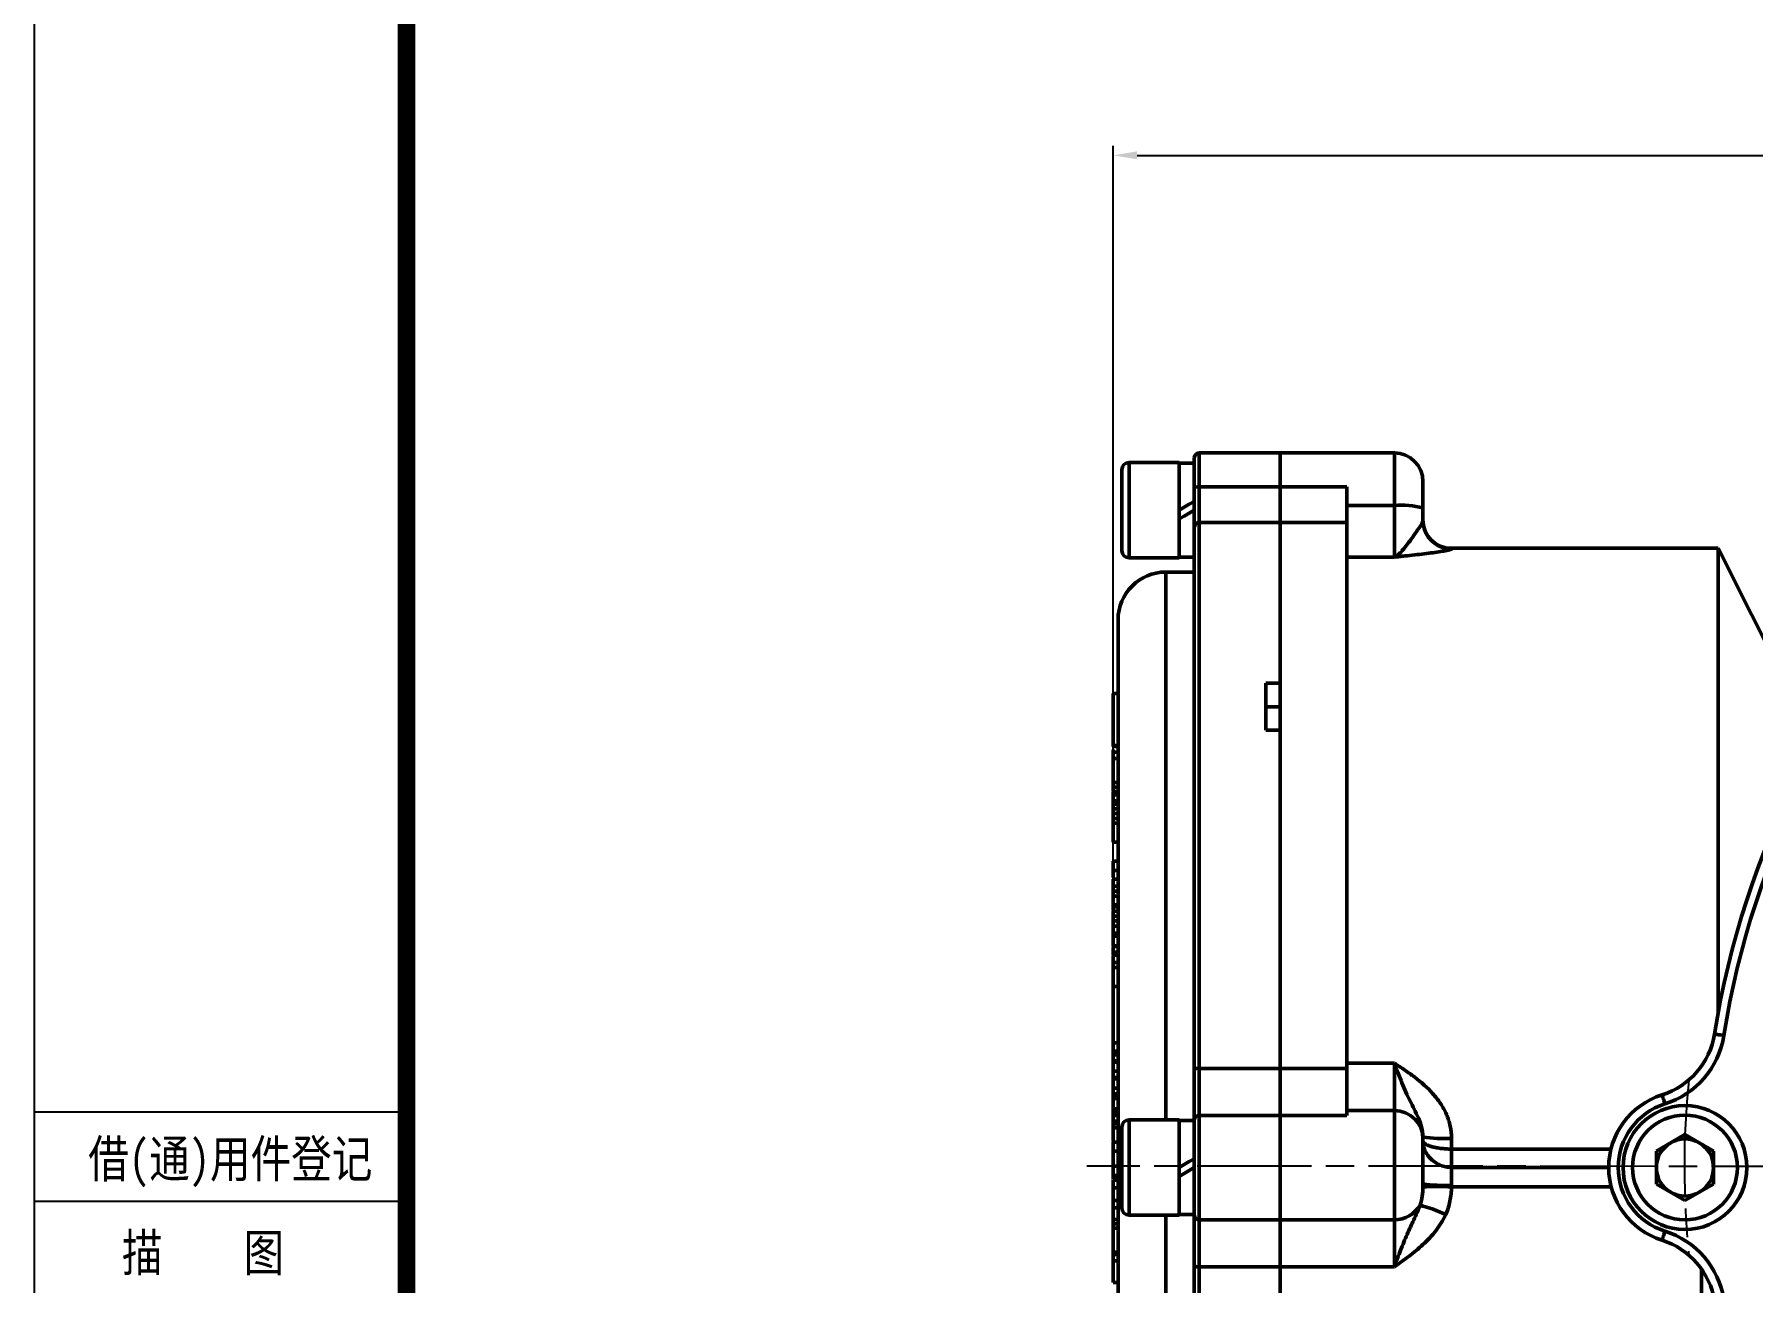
# Model space of a CAD drawing. Header units: millimetres. Extents: x 3338 to 4235, y 1659 to 2315.
# Drawn here: x 3338 to 3518.4, y 1789.4 to 1920.4 of the extents above; entities that cross this region are included whole.
import ezdxf

# ---------------------------------------------------------------- set-up
doc = ezdxf.new("R2010")
doc.units = ezdxf.units.MM
doc.linetypes.add('AM_ISO08W050', pattern=[18, 12, -1.5, 3, -1.5])
for name, color, linetype, lineweight in [('AM_5', 3, 'Continuous', 25), ('AM_7', 4, 'AM_ISO08W050', 25), ('AM_BOR', 7, 'Continuous', 50)]:
    doc.layers.add(name, color=color, linetype=linetype, lineweight=lineweight)
doc.styles.add('STYLE1', font='')
doc.styles.add('工程字', font='gbenor.shx', dxfattribs={"width": 0.707, "bigfont": 'hztxt.shx'})
doc.styles.get('STYLE1').set_extended_font_data('FangSong_GB2312')
doc.dimstyles.new('AM_GB$0', dxfattribs={"dimtxt": 3.5, "dimasz": 2.5, "dimexe": 1, "dimexo": 1, "dimgap": 0.5, "dimtad": 1, "dimdsep": 46, "dimtxsty": '工程字', "dimcen": 0, "dimclrd": 256, "dimclre": 256, "dimclrt": 2, "dimadec": 0, "dimazin": 2, "dimtp": 0.1, "dimtm": 0.1, "dimtfac": 0.71, "dimtmove": 0, "dimatfit": 3, "dimfxl": 0, "dimlwd": -1, "dimlwe": -1, "dimarcsym": 0})

# ---------------------------------------------------------------- blocks, each defined once
blk = doc.blocks.new('*D15')
at = {"layer": 'AM_5', "transparency": 16777216}
for p, q in [((3451.27, 1802.64), (3451.27, 1908.73)), ((3817.27, 1821.49), (3817.27, 1908.73)), ((3453.77, 1907.73), (3814.77, 1907.73))]:
    blk.add_line(p, q, dxfattribs=at)
for points in [[(3453.77, 1908.15), (3453.77, 1907.32), (3451.27, 1907.73)], [(3814.77, 1908.15), (3814.77, 1907.32), (3817.27, 1907.73)]]:
    blk.add_solid(points, dxfattribs=at)
at = {"layer": 'Defpoints', "color": 0}
for p in [(3817.27, 1907.73), (3817.27, 1820.49), (3451.27, 1801.64)]:
    blk.add_point(p, dxfattribs=at)
at = {"layer": 'AM_5', "color": 2, "transparency": 16777216, "insert": (3630.2, 1910.73), "char_height": 5, "attachment_point": 5, "style": '工程字'}
blk.add_mtext('366', dxfattribs=at)

msp = doc.modelspace()

# ---------------------------------------------------------------- linework, layer by layer
for p, q in [((3338.028, 1658.846), (3338.028, 2315.096)), ((3377.091, 1807.283), (3338.028, 1807.283)), ((3377.091, 1797.908), (3338.028, 1797.908))]:
    msp.add_line(p, q)
at = {"const_width": 1.875}
msp.add_lwpolyline([(4227.091, 2307.283), (3377.091, 2307.283), (3377.091, 1666.658), (4227.091, 1666.658)], close=True, dxfattribs=at)
at = {"layer": 'AM_7'}
msp.add_line((3706.068, 1801.486), (3448.48, 1801.645), dxfattribs=at)
msp.add_arc((3603.274, 1801.549), 92.061, 174.31676, 185.7674, dxfattribs=at)
at = {"layer": 'AM_BOR'}
for p, q in [((3459.774, 1872.744), (3459.774, 1875.988)), ((3468.774, 1876.488), (3460.274, 1876.488)), ((3460.274, 1876.488), (3460.274, 1872.95)), ((3480.774, 1876.488), (3468.774, 1876.488)), ((3468.774, 1876.488), (3468.774, 1872.95)), ((3480.774, 1870.981), (3480.774, 1876.488)), ((3452.174, 1866.238), (3452.174, 1874.738)), ((3458.174, 1875.488), (3452.924, 1875.488)), ((3452.924, 1875.488), (3452.924, 1865.488)), ((3458.174, 1875.488), (3458.174, 1865.488)), ((3459.774, 1875.428), (3458.174, 1875.428)), ((3459.774, 1868.698), (3459.774, 1872.744)), ((3460.274, 1872.95), (3460.274, 1869.192)), ((3460.274, 1872.95), (3468.774, 1872.95)), ((3468.774, 1872.95), (3475.774, 1872.95)), ((3468.774, 1869.192), (3468.774, 1872.95)), ((3475.774, 1872.95), (3475.774, 1869.192)), ((3483.774, 1873.488), (3483.774, 1870.734)), ((3475.774, 1870.981), (3480.774, 1870.981)), ((3480.774, 1865.559), (3480.774, 1870.981)), ((3483.774, 1870.734), (3483.774, 1869.413)), ((3459.774, 1811.823), (3459.774, 1868.698)), ((3460.274, 1869.192), (3460.274, 1811.899)), ((3460.274, 1869.192), (3468.774, 1869.192)), ((3475.774, 1869.192), (3468.774, 1869.192)), ((3468.774, 1869.192), (3468.774, 1811.899)), ((3468.774, 1852.336), (3468.774, 1869.192)), ((3475.774, 1869.192), (3475.774, 1811.899)), ((3452.924, 1865.488), (3458.174, 1865.488)), ((3458.174, 1865.548), (3459.774, 1865.548)), ((3480.774, 1865.559), (3475.774, 1865.559)), ((3514.774, 1866.488), (3486.774, 1866.488)), ((3486.774, 1866.488), (3486.774, 1866.416)), ((3521.774, 1852.488), (3514.774, 1866.488)), ((3514.774, 1817.851), (3514.774, 1866.488)), ((3459.774, 1863.988), (3456.774, 1863.988)), ((3456.774, 1863.988), (3456.774, 1806.488)), ((3451.774, 1743.988), (3451.774, 1858.988)), ((3467.274, 1852.336), (3468.774, 1852.336)), ((3467.274, 1852.336), (3467.274, 1847.387)), ((3451.274, 1850.391), (3451.211, 1850.391)), ((3451.274, 1851.246), (3451.774, 1851.246)), ((3451.274, 1851.246), (3451.274, 1845.789)), ((3467.274, 1849.858), (3468.774, 1849.858)), ((3467.274, 1847.387), (3468.774, 1847.387)), ((3468.774, 1811.899), (3468.774, 1847.387)), ((3451.211, 1845.678), (3451.774, 1845.678)), ((3451.274, 1845.789), (3451.774, 1845.789)), ((3451.274, 1845.789), (3451.274, 1845.694)), ((3451.274, 1845.694), (3451.774, 1845.694)), ((3451.274, 1845.069), (3451.774, 1845.069)), ((3451.211, 1844.83), (3451.274, 1844.83)), ((3451.274, 1844.442), (3451.211, 1844.442)), ((3451.274, 1844.408), (3451.774, 1844.408)), ((3451.274, 1844.408), (3451.274, 1841.905)), ((3451.274, 1841.905), (3451.774, 1841.905)), ((3451.274, 1841.422), (3451.774, 1841.422)), ((3451.274, 1841.422), (3451.274, 1840.95)), ((3451.274, 1840.95), (3451.774, 1840.95)), ((3451.274, 1840.614), (3451.774, 1840.614)), ((3451.274, 1839.978), (3451.774, 1839.978)), ((3451.274, 1839.936), (3451.274, 1839.622)), ((3451.274, 1839.622), (3451.774, 1839.622)), ((3451.211, 1839.187), (3451.274, 1839.187)), ((3451.274, 1839.149), (3451.774, 1839.149)), ((3451.274, 1839.149), (3451.274, 1838.651)), ((3451.274, 1838.651), (3451.774, 1838.651)), ((3451.274, 1838.651), (3451.274, 1838.128)), ((3451.274, 1838.128), (3451.774, 1838.128)), ((3451.274, 1838.128), (3451.274, 1837.65)), ((3451.274, 1837.65), (3451.774, 1837.65)), ((3451.274, 1837.65), (3451.274, 1835.651)), ((3451.274, 1835.651), (3451.774, 1835.651)), ((3451.774, 1833.662), (3451.211, 1833.662)), ((3451.274, 1832.664), (3451.774, 1832.664)), ((3451.274, 1831.739), (3451.774, 1831.739)), ((3451.274, 1831.028), (3451.774, 1831.028)), ((3451.274, 1831.028), (3451.274, 1830.497)), ((3451.211, 1828.91), (3451.274, 1828.91)), ((3451.274, 1830.497), (3451.774, 1830.497)), ((3451.274, 1829.966), (3451.774, 1829.966)), ((3451.274, 1829.052), (3451.774, 1829.052)), ((3451.274, 1829.052), (3451.274, 1828.757)), ((3451.274, 1828.849), (3451.774, 1828.849)), ((3451.274, 1828.414), (3451.774, 1828.414)), ((3451.274, 1828.414), (3451.274, 1827.882)), ((3451.274, 1827.882), (3451.774, 1827.882)), ((3451.274, 1827.369), (3451.774, 1827.369)), ((3451.274, 1827.369), (3451.274, 1826.837)), ((3451.211, 1825.329), (3451.274, 1825.329)), ((3451.274, 1826.837), (3451.774, 1826.837)), ((3451.274, 1826.083), (3451.774, 1826.083)), ((3451.274, 1826.083), (3451.274, 1825.788)), ((3451.274, 1825.788), (3451.774, 1825.788)), ((3451.211, 1824.589), (3451.274, 1824.589)), ((3451.274, 1824.757), (3451.774, 1824.757)), ((3451.274, 1824.678), (3451.774, 1824.678)), ((3451.274, 1824.083), (3451.774, 1824.083)), ((3451.274, 1824.083), (3451.274, 1823.788)), ((3451.274, 1823.788), (3451.774, 1823.788)), ((3451.274, 1823.726), (3451.274, 1823.021)), ((3451.274, 1823.021), (3451.774, 1823.021)), ((3451.274, 1822.959), (3451.274, 1822.482)), ((3451.274, 1822.482), (3451.774, 1822.482)), ((3451.274, 1822.482), (3451.274, 1820.504)), ((3451.274, 1820.504), (3451.774, 1820.504)), ((3451.274, 1820.504), (3451.274, 1814.604)), ((3451.274, 1814.587), (3451.774, 1814.587)), ((3451.274, 1813.704), (3451.774, 1813.704)), ((3451.274, 1813.704), (3451.274, 1813.312)), ((3451.274, 1813.312), (3451.774, 1813.312)), ((3451.274, 1813.312), (3451.274, 1812.685)), ((3451.274, 1812.685), (3451.774, 1812.685)), ((3451.274, 1812.546), (3451.774, 1812.546)), ((3451.274, 1812.546), (3451.274, 1811.589)), ((3451.274, 1811.589), (3451.774, 1811.589)), ((3451.274, 1811.589), (3451.274, 1810.931)), ((3451.274, 1810.931), (3451.774, 1810.931)), ((3451.274, 1810.792), (3451.774, 1810.792)), ((3451.274, 1810.792), (3451.274, 1809.83)), ((3459.774, 1806.504), (3459.774, 1811.823)), ((3460.274, 1811.899), (3460.274, 1806.96)), ((3460.274, 1811.899), (3468.774, 1811.899)), ((3468.774, 1811.899), (3475.774, 1811.899)), ((3468.774, 1806.96), (3468.774, 1811.899)), ((3475.774, 1812.437), (3480.774, 1812.437)), ((3475.774, 1811.899), (3475.774, 1806.96)), ((3480.774, 1807.468), (3480.774, 1812.437)), ((3451.274, 1809.83), (3451.774, 1809.83)), ((3451.274, 1809.83), (3451.274, 1809.234)), ((3451.274, 1809.234), (3451.774, 1809.234)), ((3451.274, 1809.1), (3451.774, 1809.1)), ((3451.274, 1809.1), (3451.274, 1808.724)), ((3451.211, 1807.585), (3451.274, 1807.585)), ((3451.274, 1808.724), (3451.774, 1808.724)), ((3451.274, 1807.665), (3451.774, 1807.665)), ((3451.274, 1807.665), (3451.274, 1807.542)), ((3451.274, 1807.542), (3451.774, 1807.542)), ((3451.274, 1807.542), (3451.274, 1807.352)), ((3451.274, 1807.352), (3451.774, 1807.352)), ((3451.274, 1807.352), (3451.274, 1807.07)), ((3480.774, 1807.468), (3475.774, 1807.468)), ((3480.774, 1796.016), (3480.774, 1807.468)), ((3451.274, 1807.07), (3451.774, 1807.07)), ((3451.274, 1807.07), (3451.274, 1806.963)), ((3451.274, 1806.963), (3451.774, 1806.963)), ((3451.274, 1806.963), (3451.274, 1806.365)), ((3451.274, 1806.365), (3451.774, 1806.365)), ((3451.274, 1806.365), (3451.274, 1806.089)), ((3451.274, 1806.089), (3451.774, 1806.089)), ((3451.274, 1805.65), (3451.774, 1805.65)), ((3451.274, 1805.65), (3451.274, 1804.211)), ((3452.174, 1797.238), (3452.174, 1805.738)), ((3458.174, 1806.488), (3452.924, 1806.488)), ((3452.924, 1806.488), (3452.924, 1796.488)), ((3458.174, 1806.488), (3458.174, 1796.488)), ((3459.774, 1806.428), (3458.174, 1806.428)), ((3459.774, 1796.472), (3459.774, 1806.504)), ((3460.274, 1806.96), (3460.274, 1796.016)), ((3460.274, 1806.96), (3468.774, 1806.96)), ((3475.774, 1806.96), (3468.774, 1806.96)), ((3468.774, 1806.96), (3468.774, 1796.016)), ((3451.274, 1804.14), (3451.774, 1804.14)), ((3483.774, 1804.686), (3483.774, 1804.478)), ((3483.774, 1804.478), (3483.774, 1799.777)), ((3486.774, 1804.545), (3486.774, 1803.428)), ((3508.274, 1803.22), (3511.274, 1804.952)), ((3511.274, 1804.952), (3514.274, 1803.22)), ((3451.274, 1803.198), (3451.774, 1803.198)), ((3451.274, 1803.198), (3451.274, 1801.643)), ((3486.774, 1803.428), (3486.774, 1801.504)), ((3486.774, 1803.428), (3503.513, 1803.428)), ((3508.274, 1799.756), (3508.274, 1803.22)), ((3514.274, 1803.22), (3514.274, 1799.756)), ((3451.274, 1801.643), (3451.774, 1801.643)), ((3451.274, 1800.66), (3451.774, 1800.66)), ((3451.274, 1800.629), (3451.274, 1800.607)), ((3451.274, 1800.607), (3451.774, 1800.607)), ((3451.274, 1800.497), (3451.274, 1800.229)), ((3451.274, 1800.497), (3451.774, 1800.497)), ((3451.274, 1800.169), (3451.774, 1800.169)), ((3451.274, 1800.169), (3451.274, 1799.35)), ((3486.774, 1801.504), (3486.774, 1799.622)), ((3486.774, 1801.504), (3503.274, 1801.504)), ((3451.274, 1799.35), (3451.774, 1799.35)), ((3451.274, 1799.35), (3451.274, 1798.04)), ((3503.535, 1799.46), (3486.769, 1799.46)), ((3511.274, 1798.024), (3508.274, 1799.756)), ((3514.274, 1799.756), (3511.274, 1798.024)), ((3451.274, 1798.04), (3451.774, 1798.04)), ((3451.274, 1798.04), (3451.274, 1797.263)), ((3451.274, 1797.263), (3451.774, 1797.263)), ((3451.274, 1797.263), (3451.274, 1796.075)), ((3452.924, 1796.488), (3458.174, 1796.488)), ((3456.774, 1796.488), (3456.774, 1738.988)), ((3458.174, 1796.548), (3459.774, 1796.548)), ((3459.774, 1791.152), (3459.774, 1796.472)), ((3451.211, 1794.843), (3451.274, 1794.843)), ((3451.274, 1796.034), (3451.774, 1796.034)), ((3451.274, 1795.578), (3451.774, 1795.578)), ((3451.274, 1795.137), (3451.774, 1795.137)), ((3451.274, 1795.137), (3451.274, 1792.599)), ((3460.274, 1796.016), (3468.774, 1796.016)), ((3460.274, 1796.016), (3460.274, 1791.076)), ((3468.774, 1796.016), (3480.774, 1796.016)), ((3468.774, 1791.076), (3468.774, 1796.016)), ((3480.774, 1791.076), (3480.774, 1796.016)), ((3451.274, 1793.615), (3451.211, 1793.615)), ((3451.274, 1792.599), (3451.774, 1792.599)), ((3451.274, 1792.373), (3451.774, 1792.373)), ((3451.274, 1792.373), (3451.274, 1791.684)), ((3451.274, 1791.684), (3451.774, 1791.684)), ((3451.274, 1791.684), (3451.274, 1789.436)), ((3459.774, 1734.278), (3459.774, 1791.152)), ((3460.274, 1791.076), (3468.774, 1791.076)), ((3460.274, 1791.076), (3460.274, 1733.784)), ((3480.774, 1791.076), (3468.774, 1791.076)), ((3468.774, 1791.076), (3468.774, 1733.784)), ((3468.774, 1755.589), (3468.774, 1791.076)), ((3451.274, 1789.436), (3451.774, 1789.436)), ((3513.024, 1733.018), (3513.024, 1790.813))]:
    msp.add_line(p, q, dxfattribs=at)
at = {"layer": 'AM_BOR', "flags": 128}
for points in [[(3460.274, 1872.95), (3460.176, 1872.946), (3460.083, 1872.934), (3459.996, 1872.915), (3459.92, 1872.89), (3459.858, 1872.858), (3459.812, 1872.823), (3459.784, 1872.784), (3459.774, 1872.744)], [(3458.174, 1870.488), (3458.71, 1870.797), (3459.244, 1871.106), (3459.774, 1871.412)], [(3459.774, 1870.488), (3459.238, 1870.178), (3458.704, 1869.87), (3458.174, 1869.564)], [(3483.929, 1868.462), (3483.832, 1868.828), (3483.774, 1869.413)], [(3515.36, 1815.348), (3515.167, 1815.378), (3514.982, 1815.408), (3514.811, 1815.434), (3514.661, 1815.458), (3514.538, 1815.477), (3514.447, 1815.492), (3514.391, 1815.501), (3514.372, 1815.504)], [(3509.172, 1808.165), (3509.113, 1808.351), (3509.057, 1808.53), (3509.005, 1808.695), (3508.96, 1808.839), (3508.922, 1808.958), (3508.895, 1809.046), (3508.878, 1809.1), (3508.872, 1809.119)], [(3458.174, 1801.488), (3458.71, 1801.797), (3459.244, 1802.106), (3459.774, 1802.412)], [(3459.774, 1801.488), (3459.238, 1801.178), (3458.704, 1800.87), (3458.174, 1800.564)], [(3509.172, 1794.811), (3509.113, 1794.625), (3509.057, 1794.446), (3509.005, 1794.281), (3508.96, 1794.136), (3508.922, 1794.018), (3508.895, 1793.93), (3508.878, 1793.875), (3508.872, 1793.857)]]:
    msp.add_lwpolyline(points, dxfattribs=at)
at = {"layer": 'AM_BOR'}
for radius in [6.5, 5.5]:
    msp.add_circle((3511.274, 1801.488), radius, dxfattribs=at)
for centre, radius, start, end in [((3603.274, 1801.488), 90, 98.95921, 171.04079), ((3603.274, 1801.488), 89, 98.95921, 171.04079), ((3460.274, 1875.988), 0.5, 90, 180), ((3480.774, 1873.488), 3, 0, 90), ((3452.924, 1874.738), 0.75, 90, 180), ((3481.519, 1861.663), 9.347, 76.03891, 94.57104), ((3460.271, 1868.695), 0.497, 89.66602, 179.6633), ((3486.774, 1869.488), 3, 180, 270), ((3486.773, 1869.415), 2.999, 198.52734, 270.0245), ((3452.924, 1866.238), 0.75, 180, 270), ((3456.774, 1858.988), 5, 90, 180), ((3506.47, 1816.75), 8, 287.47393, 351.04079), ((3506.47, 1816.75), 9, 287.47393, 351.04079), ((3460.152, 1811.02), 0.888, 82.09428, 115.19012), ((3511.274, 1801.488), 8, 107.47393, 252.52607), ((3480.779, 1804.473), 2.995, 0.09703, 90.09696), ((3511.274, 1801.488), 7, 107.47393, 252.52607), ((3452.924, 1805.738), 0.75, 90, 180), ((3460.253, 1806.481), 0.48, 87.48403, 177.24181), ((3486.026, 1820.596), 16.068, 261.94437, 272.66947), ((3511.274, 1801.488), 3, 120, 180), ((3511.274, 1801.488), 3, 60, 120), ((3511.274, 1801.488), 3, 0, 60), ((3511.274, 1801.488), 3, 180, 240), ((3511.274, 1801.488), 3, 300, 0), ((3485.332, 1772.195), 27.302, 86.98387, 93.27722), ((3486.026, 1814.292), 14.688, 261.18079, 272.91907), ((3511.274, 1801.488), 3, 240, 300), ((3452.924, 1797.238), 0.75, 180, 270), ((3460.253, 1796.495), 0.48, 182.75819, 272.51597), ((3480.83, 1799.052), 3.037, 268.94209, 330.29644), ((3479.298, 1782.023), 16.074, 64.72538, 74.96646), ((3506.47, 1786.226), 9, 8.95921, 72.52607), ((3506.47, 1786.226), 8, 8.95921, 72.52607), ((3460.152, 1791.956), 0.888, 244.80988, 277.90572)]:
    msp.add_arc(centre, radius, start, end, dxfattribs=at)
for points, knots in [([(3483.774, 1869.413), (3483.774, 1869.302), (3483.718, 1869.169), (3483.539, 1868.855), (3483.418, 1868.677), (3483.151, 1868.297), (3483.006, 1868.094), (3482.712, 1867.685), (3482.563, 1867.478), (3482.271, 1867.077), (3482.128, 1866.882), (3481.846, 1866.52), (3481.707, 1866.351), (3481.435, 1866.052), (3481.302, 1865.922), (3481.104, 1865.76), (3481.038, 1865.712), (3480.906, 1865.627), (3480.839, 1865.589), (3480.774, 1865.559)], [0, 0, 0, 0, 0.125, 0.125, 0.25, 0.25, 0.375, 0.375, 0.5, 0.5, 0.625, 0.625, 0.75, 0.75, 0.875, 0.875, 0.9375, 0.9375, 1, 1, 1, 1]), ([(3486.774, 1866.416), (3486.774, 1866.395), (3486.726, 1866.371), (3486.589, 1866.328), (3486.533, 1866.313), (3486.399, 1866.281), (3486.321, 1866.265), (3486.062, 1866.213), (3485.855, 1866.177), (3485.38, 1866.102), (3485.111, 1866.063), (3484.253, 1865.946), (3483.604, 1865.869), (3482.57, 1865.754), (3482.215, 1865.716), (3481.678, 1865.658), (3481.498, 1865.638), (3481.136, 1865.599), (3480.954, 1865.579), (3480.774, 1865.559)], [0, 0, 0, 0, 0.125, 0.125, 0.1875, 0.1875, 0.25, 0.25, 0.375, 0.375, 0.5, 0.5, 0.75, 0.75, 0.875, 0.875, 0.9375, 0.9375, 1, 1, 1, 1]), ([(3451.274, 1845.344), (3451.274, 1845.325), (3451.274, 1845.18), (3451.274, 1844.998), (3451.274, 1844.913), (3451.274, 1844.871)], [0, 0, 0, 0, 0.0695056, 0.5344695, 1, 1, 1, 1]), ([(3451.274, 1845.069), (3451.274, 1844.942), (3451.274, 1844.716), (3451.274, 1844.502), (3451.274, 1844.408)], [0, 0, 0, 0, 0.5599918, 1, 1, 1, 1]), ([(3451.274, 1841.905), (3451.274, 1841.811), (3451.274, 1841.644), (3451.274, 1841.49), (3451.274, 1841.422)], [0, 0, 0, 0, 0.5599863, 1, 1, 1, 1]), ([(3451.274, 1840.901), (3451.274, 1840.891), (3451.274, 1840.788), (3451.274, 1840.696), (3451.274, 1840.614)], [0, 0, 0, 0, 0.1005061, 1, 1, 1, 1]), ([(3451.274, 1840.614), (3451.274, 1840.545), (3451.274, 1840.431), (3451.274, 1840.258), (3451.274, 1840.114), (3451.274, 1840.023), (3451.274, 1839.978)], [0, 0, 0, 0, 0.3399615, 0.5599806, 0.7799953, 1, 1, 1, 1]), ([(3451.274, 1839.622), (3451.274, 1839.532), (3451.274, 1839.37), (3451.274, 1839.217), (3451.274, 1839.149)], [0, 0, 0, 0, 0.5600066, 1, 1, 1, 1]), ([(3451.274, 1833.661), (3451.274, 1833.647), (3451.274, 1833.607), (3451.274, 1833.235), (3451.274, 1832.855), (3451.274, 1832.664)], [0, 0, 0, 0, 0.1957025, 0.5973461, 1, 1, 1, 1]), ([(3451.274, 1832.664), (3451.274, 1832.471), (3451.274, 1832.255), (3451.274, 1831.97), (3451.274, 1831.94)], [0, 0, 0, 0, 0.8952616, 1, 1, 1, 1]), ([(3451.274, 1831.739), (3451.274, 1831.564), (3451.274, 1831.334), (3451.274, 1831.109), (3451.274, 1831.054)], [0, 0, 0, 0, 0.7566824, 1, 1, 1, 1]), ([(3451.274, 1830.497), (3451.274, 1830.401), (3451.274, 1830.232), (3451.274, 1830.047), (3451.274, 1829.966)], [0, 0, 0, 0, 0.5599827, 1, 1, 1, 1]), ([(3451.274, 1829.966), (3451.274, 1829.793), (3451.274, 1829.484), (3451.274, 1829.184), (3451.274, 1829.052)], [0, 0, 0, 0, 0.5599889, 1, 1, 1, 1]), ([(3451.274, 1828.849), (3451.274, 1828.724), (3451.274, 1828.589), (3451.274, 1828.46), (3451.274, 1828.451)], [0, 0, 0, 0, 0.9308026, 1, 1, 1, 1]), ([(3451.274, 1827.882), (3451.274, 1827.79), (3451.274, 1827.627), (3451.274, 1827.448), (3451.274, 1827.369)], [0, 0, 0, 0, 0.5599741, 1, 1, 1, 1]), ([(3451.274, 1826.837), (3451.274, 1826.694), (3451.274, 1826.439), (3451.274, 1826.192), (3451.274, 1826.083)], [0, 0, 0, 0, 0.559983, 1, 1, 1, 1]), ([(3451.274, 1825.785), (3451.274, 1825.765), (3451.274, 1825.431), (3451.274, 1825.083), (3451.274, 1824.757)], [0, 0, 0, 0, 0.0609638, 1, 1, 1, 1]), ([(3451.274, 1824.678), (3451.274, 1824.565), (3451.274, 1824.363), (3451.274, 1824.169), (3451.274, 1824.083)], [0, 0, 0, 0, 0.5599737, 1, 1, 1, 1]), ([(3451.274, 1814.587), (3451.274, 1814.422), (3451.274, 1814.127), (3451.274, 1813.833), (3451.274, 1813.704)], [0, 0, 0, 0, 0.56001359, 1, 1, 1, 1]), ([(3451.274, 1812.685), (3451.274, 1812.663), (3451.274, 1812.624), (3451.274, 1812.569), (3451.274, 1812.546)], [0, 0, 0, 0, 0.56000678, 1, 1, 1, 1]), ([(3451.274, 1810.931), (3451.274, 1810.909), (3451.274, 1810.87), (3451.274, 1810.815), (3451.274, 1810.792)], [0, 0, 0, 0, 0.5599976, 1, 1, 1, 1]), ([(3483.774, 1804.686), (3483.774, 1805.059), (3483.718, 1805.413), (3483.539, 1806.094), (3483.418, 1806.416), (3483.151, 1807.03), (3483.006, 1807.325), (3482.712, 1807.91), (3482.563, 1808.2), (3482.271, 1808.791), (3482.128, 1809.092), (3481.846, 1809.713), (3481.707, 1810.034), (3481.435, 1810.693), (3481.302, 1811.03), (3481.104, 1811.549), (3481.038, 1811.724), (3480.906, 1812.078), (3480.839, 1812.259), (3480.774, 1812.437)], [0, 0, 0, 0, 0.125, 0.125, 0.25, 0.25, 0.375, 0.375, 0.5, 0.5, 0.625, 0.625, 0.75, 0.75, 0.875, 0.875, 0.9375, 0.9375, 1, 1, 1, 1]), ([(3486.774, 1804.545), (3486.774, 1804.984), (3486.726, 1805.413), (3486.589, 1806.045), (3486.533, 1806.254), (3486.399, 1806.668), (3486.321, 1806.873), (3486.062, 1807.47), (3485.855, 1807.848), (3485.38, 1808.572), (3485.111, 1808.918), (3484.253, 1809.885), (3483.604, 1810.448), (3482.57, 1811.229), (3482.215, 1811.478), (3481.678, 1811.843), (3481.498, 1811.962), (3481.136, 1812.2), (3480.954, 1812.319), (3480.774, 1812.437)], [0, 0, 0, 0, 0.125, 0.125, 0.1875, 0.1875, 0.25, 0.25, 0.375, 0.375, 0.5, 0.5, 0.75, 0.75, 0.875, 0.875, 0.9375, 0.9375, 1, 1, 1, 1]), ([(3451.274, 1809.234), (3451.274, 1809.214), (3451.274, 1809.178), (3451.274, 1809.124), (3451.274, 1809.1)], [0, 0, 0, 0, 0.55996772, 1, 1, 1, 1]), ([(3451.274, 1808.724), (3451.274, 1808.526), (3451.274, 1808.172), (3451.274, 1807.82), (3451.274, 1807.665)], [0, 0, 0, 0, 0.5599934, 1, 1, 1, 1]), ([(3451.274, 1806.089), (3451.274, 1806.022), (3451.274, 1805.889), (3451.274, 1805.702), (3451.274, 1805.67), (3451.274, 1805.65)], [0, 0, 0, 0, 0.281216, 0.5598634, 1, 1, 1, 1]), ([(3451.274, 1804.14), (3451.274, 1803.964), (3451.274, 1803.651), (3451.274, 1803.337), (3451.274, 1803.198)], [0, 0, 0, 0, 0.5600013, 1, 1, 1, 1]), ([(3486.774, 1801.504), (3486.574, 1801.504), (3486.376, 1801.523), (3485.987, 1801.599), (3485.795, 1801.657), (3485.43, 1801.805), (3485.253, 1801.898), (3484.926, 1802.111), (3484.775, 1802.231), (3484.5, 1802.497), (3484.374, 1802.644), (3484.16, 1802.948), (3484.07, 1803.107), (3483.924, 1803.437), (3483.867, 1803.61), (3483.793, 1803.953), (3483.774, 1804.127), (3483.774, 1804.298)], [0, 0, 0, 0, 0.125, 0.125, 0.25, 0.25, 0.375, 0.375, 0.5, 0.5, 0.625, 0.625, 0.75, 0.75, 0.875, 0.875, 1, 1, 1, 1]), ([(3486.774, 1803.428), (3486.573, 1803.428), (3486.374, 1803.434), (3485.984, 1803.458), (3485.791, 1803.477), (3485.426, 1803.523), (3485.25, 1803.552), (3484.923, 1803.619), (3484.773, 1803.656), (3484.499, 1803.739), (3484.374, 1803.784), (3484.161, 1803.878), (3484.071, 1803.927), (3483.924, 1804.029), (3483.868, 1804.083), (3483.793, 1804.19), (3483.774, 1804.244), (3483.774, 1804.298)], [0, 0, 0, 0, 0.125, 0.125, 0.25, 0.25, 0.375, 0.375, 0.5, 0.5, 0.625, 0.625, 0.75, 0.75, 0.875, 0.875, 1, 1, 1, 1]), ([(3451.274, 1801.643), (3451.274, 1801.459), (3451.274, 1801.131), (3451.274, 1800.804), (3451.274, 1800.66)], [0, 0, 0, 0, 0.5599762, 1, 1, 1, 1]), ([(3451.274, 1800.607), (3451.274, 1800.573), (3451.274, 1800.527), (3451.274, 1800.404), (3451.274, 1800.371)], [0, 0, 0, 0, 0.7348401, 1, 1, 1, 1]), ([(3483.468, 1797.548), (3483.588, 1797.855), (3483.662, 1798.17), (3483.75, 1798.809), (3483.766, 1799.13), (3483.771, 1799.453)], [0, 0, 0, 0, 0.5, 0.5, 1, 1, 1, 1]), ([(3486.769, 1799.46), (3486.762, 1799.21), (3486.747, 1798.961), (3486.697, 1798.465), (3486.66, 1798.217), (3486.514, 1797.487), (3486.367, 1797.014), (3486.161, 1796.559)], [0, 0, 0, 0, 0.25, 0.25, 0.5, 0.5, 1, 1, 1, 1]), ([(3483.468, 1797.548), (3483.282, 1797.003), (3483.049, 1796.498), (3482.58, 1795.491), (3482.342, 1794.986), (3481.88, 1793.939), (3481.655, 1793.397), (3481.212, 1792.266), (3480.992, 1791.674), (3480.774, 1791.076)], [0, 0, 0, 0, 0.25, 0.25, 0.5, 0.5, 0.75, 0.75, 1, 1, 1, 1]), ([(3486.161, 1796.559), (3485.886, 1795.949), (3485.53, 1795.378), (3484.72, 1794.331), (3484.264, 1793.849), (3483.774, 1793.398)], [0, 0, 0, 0, 0.5, 0.5, 1, 1, 1, 1]), ([(3451.274, 1796.034), (3451.274, 1795.976), (3451.274, 1795.88), (3451.274, 1795.768), (3451.274, 1795.671), (3451.274, 1795.609), (3451.274, 1795.578)], [0, 0, 0, 0, 0.3399549, 0.5599693, 0.7799815, 1, 1, 1, 1]), ([(3451.274, 1795.578), (3451.274, 1795.524), (3451.274, 1795.437), (3451.274, 1795.319), (3451.274, 1795.221), (3451.274, 1795.165), (3451.274, 1795.137)], [0, 0, 0, 0, 0.3400044, 0.5600067, 0.780012, 1, 1, 1, 1]), ([(3483.774, 1793.398), (3483.308, 1792.968), (3482.816, 1792.57), (3481.808, 1791.807), (3481.292, 1791.442), (3480.774, 1791.076)], [0, 0, 0, 0, 0.5, 0.5, 1, 1, 1, 1]), ([(3451.274, 1792.599), (3451.274, 1792.551), (3451.274, 1792.466), (3451.274, 1792.402), (3451.274, 1792.373)], [0, 0, 0, 0, 0.5600171, 1, 1, 1, 1])]:
    msp.add_open_spline(points, degree=3, knots=knots, dxfattribs=at)
for points in [[(3483.771, 1799.453), (3483.773, 1799.56), (3483.774, 1799.668), (3483.774, 1799.777)], [(3486.774, 1799.622), (3486.774, 1799.568), (3486.772, 1799.514), (3486.769, 1799.46)]]:
    msp.add_open_spline(points, degree=3, dxfattribs=at)

# ---------------------------------------------------------------- texts
at = {"style": 'STYLE1', "width": 0.8}
for s, p in [('借(通)用件登记', (3343.684, 1800.455)), ('描    图', (3347.216, 1790.591))]:
    msp.add_text(s, height=3.9062, dxfattribs=at).set_placement(p)

# ---------------------------------------------------------------- dimensions: what is measured, and where the dimension line sits
at = {"layer": 'AM_5'}
dim = msp.add_linear_dim(base=(3817.268, 1907.733), p1=(3451.274, 1801.643), p2=(3817.268, 1820.488), text='366', dimstyle='AM_GB$0', override={"dimtxt": 5}, dxfattribs=at)
dim.commit()
dim.dimension.update_dxf_attribs({"geometry": '*D15', "text_midpoint": (3630.199, 1907.733), "dimtype": 160})

doc.saveas('drawing.dxf')
